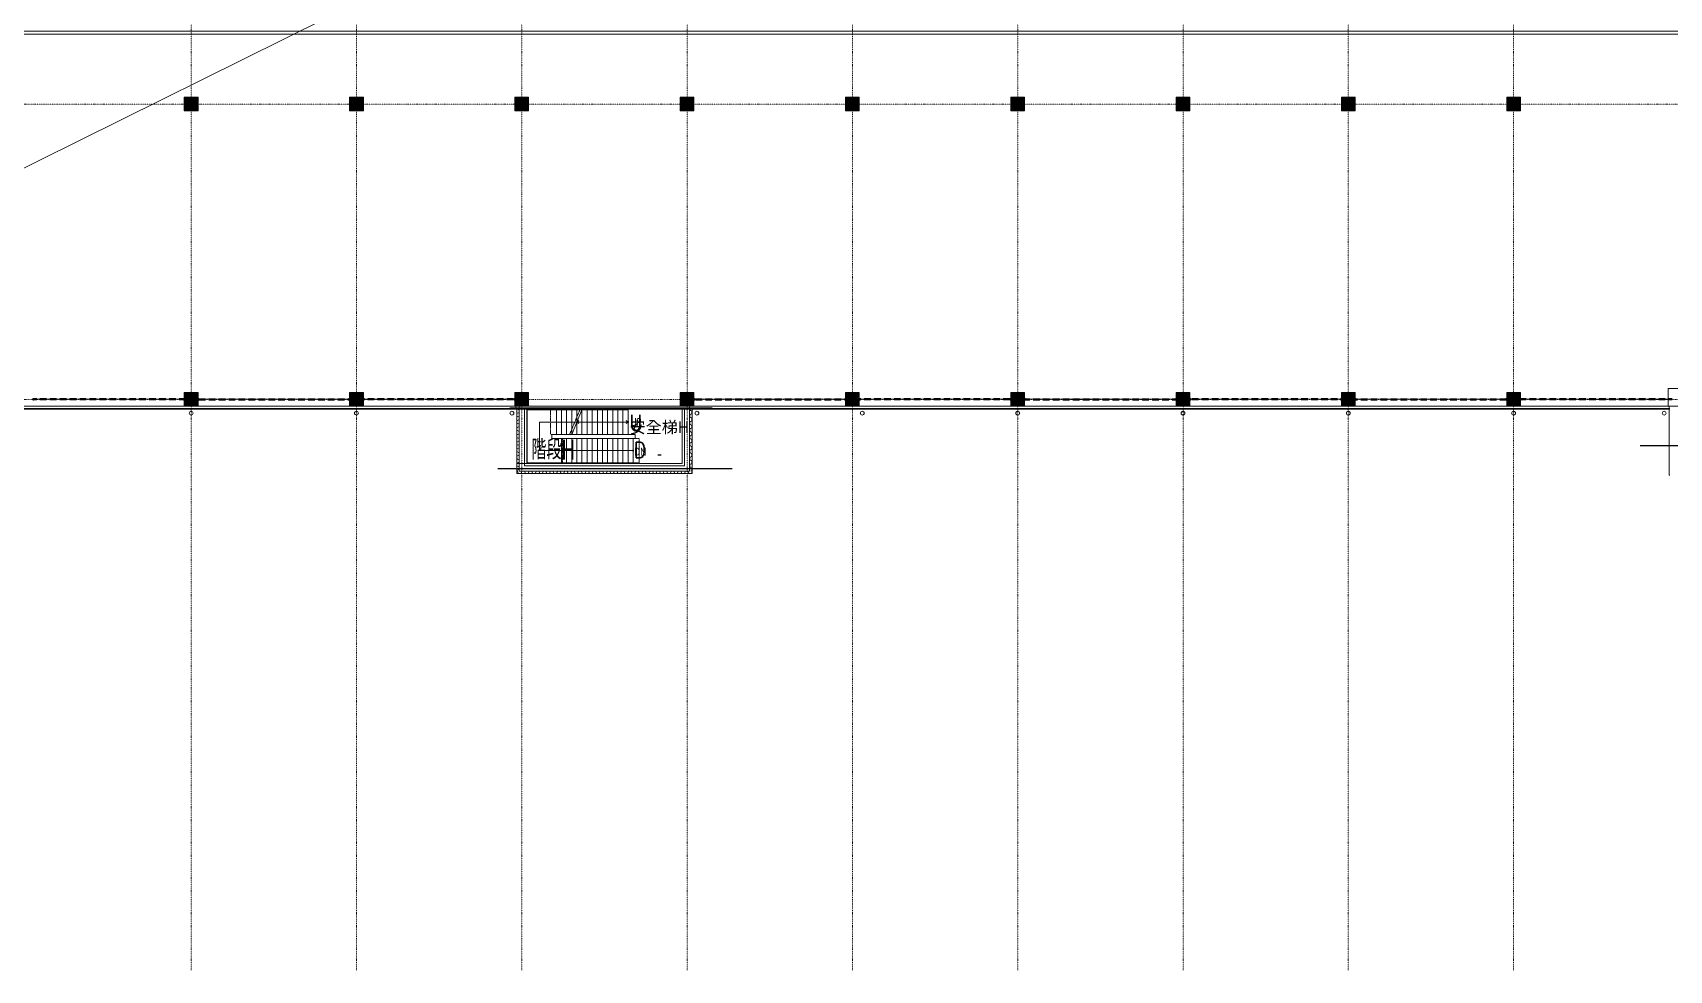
# Model space of a CAD drawing. Extents: x -32000 to 290600, y -29000 to 131250.
# Drawn here: x 43550 to 126709, y -29000 to 18625 of the extents above; entities that cross this region are included whole.
import ezdxf
from ezdxf.enums import TextEntityAlignment as Align

# ---------------------------------------------------------------- set-up
doc = ezdxf.new("R2010")
doc.units = 0
doc.header["$LTSCALE"] = 10
for name, pattern in [('H12PL2$0$JJP_三點線', [0.9, 0.3, -0.15, 0, -0.15, 0, -0.15, 0, -0.15]), ('H12PL2$0$JJP_虛線(退縮線、投影線、地下室範圍、非屬本工程、圖面分區)', [0.45, 0.3, -0.15]), ('H12PL2$0$虛線', [0.846667, 0.423333, -0.423333]), ('XFM7P20ICA$0$CENTERK3', [2.749, 2.5, -0.083, 0.083, -0.083]), ('XFM7P20ICA$0$H12PL2$0$JJP_三點線', [0.9, 0.3, -0.15, 0, -0.15, 0, -0.15, 0, -0.15]), ('XFM7P20ICA$0$XFDP20$0$HIDDEN2', [0.1875, 0.125, -0.0625])]:
    doc.linetypes.add(name, pattern=pattern)
for name, color, linetype in [('H12PL2$0$A-OBJE-MEP', 252, 'Continuous'), ('H12PL2$0$A-STRS', 252, 'Continuous'), ('H12PL2$0$A-TEXT', 252, 'Continuous'), ('H12PL2$0$A-WALL-EX', 252, 'Continuous'), ('H12PL2$0$A-WALL-IN', 252, 'Continuous'), ('H12PL2$0$A-WALL-IN.200K', 252, 'Continuous'), ('H12PL2$0$A-ZONE', 252, 'Continuous'), ('H12PL2$0$S-COL', 252, 'Continuous'), ('H12PL2$0$S-GRID', 252, 'Continuous'), ('H12PL2$0$S-SLAB-SHOW', 252, 'Continuous'), ('H12PL2$0$S-SLAB-SHOW.200K', 252, 'Continuous'), ('XFM7P20ICA$0$H12PL2$0$A-OBJE-2D', 252, 'Continuous'), ('XFM7P20ICA$0$H12PL2$0$A-OBJE-MEP', 252, 'Continuous'), ('XFM7P20ICA$0$H12PL2$0$A-WALL-EX', 252, 'Continuous'), ('XFM7P20ICA$0$H12PL2$0$A-WALL-IN', 252, 'Continuous'), ('XFM7P20ICA$0$H12PL2$0$Hattch', 252, 'Continuous'), ('XFM7P20ICA$0$H12PL2$0$S-COL', 252, 'Continuous'), ('XFM7P20ICA$0$H12PL2$0$S-GRID', 252, 'Continuous'), ('XFM7P20ICA$0$H12PL2$0$S-WALL', 252, 'Continuous'), ('XFM7P20ICA$0$K-SIN', 252, 'XFM7P20ICA$0$CENTERK3'), ('XFM7P20ICA$0$TEXT2', 252, 'Continuous'), ('XFM7P20ICA$0$XFDP20$0$A-Partition-Col (200K)', 1, 'Continuous'), ('XFM7P20ICA$0$XFDP20$0$A-W-R1 (Rockwool) (200K)', 2, 'XFM7P20ICA$0$XFDP20$0$HIDDEN2')]:
    doc.layers.add(name, color=color, linetype=linetype)
doc.styles.add('H12PL2$0$Standard', font='', dxfattribs={"width": 0.8})
doc.styles.add('XFM7P20ICA$0$TEXT', font='romans.shx', dxfattribs={"width": 0.85, "bigfont": 'BIGFONT.shx'})
doc.styles.get('H12PL2$0$Standard').set_extended_font_data('Microsoft JhengHei')

# ---------------------------------------------------------------- blocks, each defined once
blk = doc.blocks.new('H12PL2')
at = {"layer": 'H12PL2$0$A-OBJE-MEP', "lineweight": 0, "flags": 128}
for points in [[(51695, -700, 1), (51505, -700, 1)], [(60095, -700, 1), (59905, -700, 1)], [(67995, -700, 1), (67805, -700, 1)], [(77395, -700, 1), (77205, -700, 1)], [(85795, -700, 1), (85605, -700, 1)], [(93695, -700, 1), (93505, -700, 1)], [(102095, -700, 1), (101905, -700, 1)], [(110495, -700, 1), (110305, -700, 1)], [(118895, -700, 1), (118705, -700, 1)], [(126545, -700, 1), (126355, -700, 1)]]:
    blk.add_lwpolyline(points, format="xyb", close=True, dxfattribs=at)
at = {"layer": 'H12PL2$0$A-OBJE-MEP', "lineweight": 0}
for centre in [(51600, -700), (60000, -700), (67900, -700), (77300, -700), (85700, -700), (93600, -700), (102000, -700), (110400, -700), (118800, -700), (126450, -700)]:
    blk.add_circle(centre, 100, dxfattribs=at)
at = {"layer": 'H12PL2$0$A-STRS', "linetype": 'H12PL2$0$虛線', "lineweight": 0}
for p, q in [((68680, -3230), (68680, -530)), ((68680, -530), (69853.32, -530)), ((69853.32, -530), (70160, -530)), ((70160, -530), (71351.69, -530)), ((70160, -1780), (69930, -1780)), ((69930, -1780), (69930, -1980)), ((69930, -1980), (70420, -1980)), ((70831.69, -1780), (70160, -1780)), ((70420, -1980), (74060, -1980)), ((70420, -3230), (68680, -3230)), ((74060, -3230), (70420, -3230))]:
    blk.add_line(p, q, dxfattribs=at)
at = {"layer": 'H12PL2$0$A-STRS', "linetype": 'H12PL2$0$JJP_虛線(退縮線、投影線、地下室範圍、非屬本工程、圖面分區)', "lineweight": 0}
for p, q in [((68680, -3230), (68680, -530)), ((68680, -530), (70160, -530)), ((69853.32, -1780), (69853.32, -530)), ((69853.32, -1780), (69853.32, -530)), ((70160, -530), (70160, -1780)), ((70160, -530), (70160, -1780)), ((70160, -530), (70160, -1780)), ((70160, -1780), (70160, -530)), ((70160, -530), (70420, -530)), ((70160, -530), (70160, -1780)), ((70420, -530), (70420, -1780)), ((70420, -1780), (70420, -530)), ((70420, -530), (70680, -530)), ((70420, -530), (70420, -1780)), ((70680, -530), (70680, -1780)), ((70680, -1780), (70680, -530)), ((70680, -530), (70940, -530)), ((70680, -530), (70680, -1780)), ((71351.69, -530), (70831.69, -1780)), ((70940, -530), (70940, -1519.64)), ((70940, -1519.64), (70940, -530)), ((70940, -530), (71200, -530)), ((70940, -530), (70940, -1519.64)), ((71200, -530), (71200, -894.64)), ((71200, -894.64), (71200, -530)), ((71200, -530), (71351.69, -530)), ((71200, -530), (71200, -894.64)), ((73535.65, -1780), (73535.65, -530)), ((73535.65, -1780), (73535.65, -530)), ((69930, -1780), (69853.32, -1780)), ((69930, -1780), (69853.32, -1780)), ((70160, -1780), (69930, -1780)), ((69930, -1780), (69930, -1980)), ((69930, -1980), (70420, -1980)), ((70420, -1780), (70160, -1780)), ((70680, -1780), (70420, -1780)), ((70420, -3230), (70420, -1980)), ((70420, -3230), (70420, -1980)), ((70420, -1980), (70420, -3230)), ((70420, -3230), (70420, -1980)), ((70420, -1980), (70680, -1980)), ((70466.68, -3230), (70466.68, -1980)), ((70466.68, -3230), (70466.68, -1980)), ((70831.69, -1780), (70680, -1780)), ((70680, -3230), (70680, -1980)), ((70680, -1980), (70680, -3230)), ((70680, -3230), (70680, -1980)), ((70680, -1980), (70940, -1980)), ((70940, -3230), (70940, -1980)), ((70940, -1980), (70940, -3230)), ((70940, -3230), (70940, -1980)), ((70940, -1980), (71200, -1980)), ((71200, -3230), (71200, -1980)), ((71200, -1980), (71200, -3230)), ((71200, -3230), (71200, -1980)), ((71200, -1980), (71460, -1980)), ((71460, -3230), (71460, -1980)), ((71460, -1980), (71460, -3230)), ((71460, -3230), (71460, -1980)), ((71460, -1980), (71720, -1980)), ((71720, -3230), (71720, -1980)), ((71720, -1980), (71720, -3230)), ((71720, -3230), (71720, -1980)), ((71720, -1980), (71980, -1980)), ((71980, -3230), (71980, -1980)), ((71980, -1980), (71980, -3230)), ((71980, -3230), (71980, -1980)), ((71980, -1980), (72240, -1980)), ((72240, -3230), (72240, -1980)), ((72240, -1980), (72240, -3230)), ((72240, -3230), (72240, -1980)), ((72240, -1980), (72500, -1980)), ((72500, -3230), (72500, -1980)), ((72500, -1980), (72500, -3230)), ((72500, -3230), (72500, -1980)), ((72500, -1980), (72760, -1980)), ((72760, -3230), (72760, -1980)), ((72760, -1980), (72760, -3230)), ((72760, -3230), (72760, -1980)), ((72760, -1980), (73020, -1980)), ((73020, -3230), (73020, -1980)), ((73020, -1980), (73020, -3230)), ((73020, -3230), (73020, -1980)), ((73020, -1980), (73280, -1980)), ((73280, -3230), (73280, -1980)), ((73280, -1980), (73280, -3230)), ((73280, -3230), (73280, -1980)), ((73280, -1980), (73540, -1980)), ((73540, -3230), (73540, -1980)), ((73540, -1980), (73540, -3230)), ((73540, -3230), (73540, -1980)), ((73540, -1980), (73800, -1980)), ((73800, -3230), (73800, -1980)), ((73800, -1980), (73800, -3230)), ((73800, -3230), (73800, -1980)), ((73800, -1980), (74060, -1980)), ((74060, -1980), (74366.68, -1980)), ((74060, -3230), (74060, -1980)), ((74060, -1980), (74060, -3230)), ((74060, -1980), (74366.68, -1980)), ((74366.68, -1980), (74366.68, -3230)), ((74366.68, -1980), (74366.68, -3230)), ((70420, -3230), (68680, -3230)), ((70680, -3230), (70420, -3230)), ((70940, -3230), (70680, -3230)), ((71200, -3230), (70940, -3230)), ((71460, -3230), (71200, -3230)), ((71720, -3230), (71460, -3230)), ((71980, -3230), (71720, -3230)), ((72240, -3230), (71980, -3230)), ((72500, -3230), (72240, -3230)), ((72760, -3230), (72500, -3230)), ((73020, -3230), (72760, -3230)), ((73280, -3230), (73020, -3230)), ((73540, -3230), (73280, -3230)), ((73800, -3230), (73540, -3230)), ((74060, -3230), (73800, -3230)), ((74366.68, -3230), (74060, -3230)), ((74366.68, -3230), (74060, -3230))]:
    blk.add_line(p, q, dxfattribs=at)
at = {"layer": 'H12PL2$0$A-STRS', "lineweight": 0}
for p, q in [((68680, -3230), (68680, -530)), ((68680, -530), (69853.32, -530)), ((68680, -3230), (68680, -530)), ((68680, -530), (70160, -530)), ((69853.32, -530), (70160, -530)), ((70160, -530), (73800, -530)), ((70160, -530), (70160, -1780)), ((70160, -530), (70160, -1780)), ((70160, -530), (70160, -1780)), ((70160, -1780), (70160, -530)), ((70160, -530), (70420, -530)), ((70160, -530), (70160, -1780)), ((70420, -530), (70420, -1780)), ((70420, -1780), (70420, -530)), ((70420, -530), (70680, -530)), ((70420, -530), (70420, -1780)), ((70680, -530), (70680, -1780)), ((70680, -1780), (70680, -530)), ((70680, -530), (70940, -530)), ((70680, -530), (70680, -1780)), ((71460, -530), (70940, -1780)), ((70940, -530), (70940, -1780)), ((70940, -1780), (70940, -530)), ((70940, -530), (71200, -530)), ((70940, -530), (70940, -1780)), ((71200, -530), (71200, -1780)), ((71200, -1780), (71200, -530)), ((71200, -530), (71460, -530)), ((71200, -530), (71200, -1780)), ((71460, -530), (73800, -530)), ((71460, -530), (71460, -1780)), ((71460, -1780), (71460, -530)), ((71460, -530), (71720, -530)), ((71460, -530), (71460, -1780)), ((71460, -530), (71460, -1780)), ((71460, -1780), (71460, -530)), ((71460, -530), (71720, -530)), ((71460, -530), (71460, -1780)), ((71720, -530), (71720, -1780)), ((71720, -1780), (71720, -530)), ((71720, -530), (71980, -530)), ((71720, -530), (71720, -1780)), ((71720, -530), (71720, -1780)), ((71720, -1780), (71720, -530)), ((71720, -530), (71980, -530)), ((71720, -530), (71720, -1780)), ((71980, -530), (71980, -1780)), ((71980, -1780), (71980, -530)), ((71980, -530), (72240, -530)), ((71980, -530), (71980, -1780)), ((71980, -530), (71980, -1780)), ((71980, -1780), (71980, -530)), ((71980, -530), (72240, -530)), ((71980, -530), (71980, -1780)), ((72240, -530), (72240, -1780)), ((72240, -1780), (72240, -530)), ((72240, -530), (72500, -530)), ((72240, -530), (72240, -1780)), ((72240, -530), (72240, -1780)), ((72240, -1780), (72240, -530)), ((72240, -530), (72500, -530)), ((72240, -530), (72240, -1780)), ((72500, -530), (72500, -1780)), ((72500, -1780), (72500, -530)), ((72500, -530), (72760, -530)), ((72500, -530), (72500, -1780)), ((72500, -530), (72500, -1780)), ((72500, -1780), (72500, -530)), ((72500, -530), (72760, -530)), ((72500, -530), (72500, -1780)), ((72760, -530), (72760, -1780)), ((72760, -1780), (72760, -530)), ((72760, -530), (73020, -530)), ((72760, -530), (72760, -1780)), ((72760, -530), (72760, -1780)), ((72760, -1780), (72760, -530)), ((72760, -530), (73020, -530)), ((72760, -530), (72760, -1780)), ((73020, -530), (73020, -1780)), ((73020, -1780), (73020, -530)), ((73020, -530), (73280, -530)), ((73020, -530), (73020, -1780)), ((73020, -530), (73020, -1780)), ((73020, -1780), (73020, -530)), ((73020, -530), (73280, -530)), ((73020, -530), (73020, -1780)), ((73280, -530), (73280, -1780)), ((73280, -1780), (73280, -530)), ((73280, -530), (73540, -530)), ((73280, -530), (73280, -1780)), ((73280, -530), (73280, -1780)), ((73280, -1780), (73280, -530)), ((73280, -530), (73540, -530)), ((73280, -530), (73280, -1780)), ((73540, -530), (73540, -1780)), ((73540, -1780), (73540, -530)), ((73540, -530), (73800, -530)), ((73540, -530), (73540, -1780)), ((73540, -530), (73540, -1780)), ((73540, -1780), (73540, -530)), ((73540, -530), (73800, -530)), ((73540, -530), (73540, -1780)), ((73800, -530), (73800, -1780)), ((73800, -530), (73800, -1780)), ((73800, -530), (73800, -1780)), ((73800, -530), (73800, -1780)), ((70160, -1155), (69305, -1155)), ((69305, -1155), (69305, -2605)), ((73540, -1155), (70160, -1155)), ((71200, -1155), (71300, -1080)), ((71200, -1155), (71200, -1780)), ((71200, -1780), (71200, -1155)), ((71200, -1155), (71200, -1780)), ((73540, -1155), (71200, -1155)), ((71300, -1230), (71200, -1155)), ((73800, -1155), (73540, -1155)), ((73800, -1155), (73540, -1155)), ((73700, -1080), (73800, -1155)), ((73800, -1155), (73700, -1230)), ((70160, -1780), (69930, -1780)), ((69930, -1780), (69930, -1980)), ((70160, -1780), (69930, -1780)), ((69930, -1780), (69930, -1980)), ((69930, -1980), (70420, -1980)), ((69930, -1980), (70420, -1980)), ((73800, -1780), (70160, -1780)), ((70420, -1780), (70160, -1780)), ((70680, -1780), (70420, -1780)), ((70420, -1980), (74060, -1980)), ((70420, -3230), (70420, -1980)), ((70420, -3230), (70420, -1980)), ((70420, -1980), (70420, -3230)), ((70420, -3230), (70420, -1980)), ((70420, -1980), (70680, -1980)), ((70940, -1780), (70680, -1780)), ((70680, -3230), (70680, -1980)), ((70680, -1980), (70680, -3230)), ((70680, -3230), (70680, -1980)), ((70680, -1980), (70940, -1980)), ((73800, -1780), (70940, -1780)), ((71200, -1780), (70940, -1780)), ((71200, -1780), (70940, -1780)), ((70940, -3230), (70940, -1980)), ((70940, -1980), (70940, -3230)), ((70940, -3230), (70940, -1980)), ((70940, -1980), (71200, -1980)), ((71460, -1780), (71200, -1780)), ((71460, -1780), (71200, -1780)), ((71200, -3230), (71200, -1980)), ((71200, -1980), (71200, -3230)), ((71200, -3230), (71200, -1980)), ((71200, -1980), (71460, -1980)), ((71720, -1780), (71460, -1780)), ((71720, -1780), (71460, -1780)), ((71460, -3230), (71460, -1980)), ((71460, -1980), (71460, -3230)), ((71460, -3230), (71460, -1980)), ((71460, -1980), (71720, -1980)), ((71980, -1780), (71720, -1780)), ((71980, -1780), (71720, -1780)), ((71720, -3230), (71720, -1980)), ((71720, -1980), (71720, -3230)), ((71720, -3230), (71720, -1980)), ((71720, -1980), (71980, -1980)), ((72240, -1780), (71980, -1780)), ((72240, -1780), (71980, -1780)), ((71980, -3230), (71980, -1980)), ((71980, -1980), (71980, -3230)), ((71980, -3230), (71980, -1980)), ((71980, -1980), (72240, -1980)), ((72500, -1780), (72240, -1780)), ((72500, -1780), (72240, -1780)), ((72240, -3230), (72240, -1980)), ((72240, -1980), (72240, -3230)), ((72240, -3230), (72240, -1980)), ((72240, -1980), (72500, -1980)), ((72760, -1780), (72500, -1780)), ((72760, -1780), (72500, -1780)), ((72500, -3230), (72500, -1980)), ((72500, -1980), (72500, -3230)), ((72500, -3230), (72500, -1980)), ((72500, -1980), (72760, -1980)), ((73020, -1780), (72760, -1780)), ((73020, -1780), (72760, -1780)), ((72760, -3230), (72760, -1980)), ((72760, -1980), (72760, -3230)), ((72760, -3230), (72760, -1980)), ((72760, -1980), (73020, -1980)), ((73280, -1780), (73020, -1780)), ((73280, -1780), (73020, -1780)), ((73020, -3230), (73020, -1980)), ((73020, -1980), (73020, -3230)), ((73020, -3230), (73020, -1980)), ((73020, -1980), (73280, -1980)), ((73540, -1780), (73280, -1780)), ((73540, -1780), (73280, -1780)), ((73280, -3230), (73280, -1980)), ((73280, -1980), (73280, -3230)), ((73280, -3230), (73280, -1980)), ((73280, -1980), (73540, -1980)), ((73800, -1780), (73540, -1780)), ((73800, -1780), (73540, -1780)), ((73540, -3230), (73540, -1980)), ((73540, -1980), (73540, -3230)), ((73540, -3230), (73540, -1980)), ((73540, -1980), (73800, -1980)), ((73800, -3230), (73800, -1980)), ((73800, -1980), (73800, -3230)), ((73800, -3230), (73800, -1980)), ((73800, -1980), (74060, -1980)), ((74060, -3230), (74060, -1980)), ((74060, -1980), (74060, -3230)), ((70420, -3230), (68680, -3230)), ((70420, -3230), (68680, -3230)), ((69305, -2605), (70420, -2605)), ((70420, -2605), (73800, -2605)), ((74060, -3230), (70420, -3230)), ((70680, -3230), (70420, -3230)), ((70940, -3230), (70680, -3230)), ((71200, -3230), (70940, -3230)), ((71460, -3230), (71200, -3230)), ((71720, -3230), (71460, -3230)), ((71980, -3230), (71720, -3230)), ((72240, -3230), (71980, -3230)), ((72500, -3230), (72240, -3230)), ((72760, -3230), (72500, -3230)), ((73020, -3230), (72760, -3230)), ((73280, -3230), (73020, -3230)), ((73540, -3230), (73280, -3230)), ((73800, -3230), (73540, -3230)), ((73800, -2605), (74060, -2605)), ((74060, -3230), (73800, -3230))]:
    blk.add_line(p, q, dxfattribs=at)
at = {"layer": 'H12PL2$0$A-STRS', "lineweight": 0, "flags": 128}
for points in [[(73800, -1180, -1), (73800, -1130, -1)], [(74060, -2630, -1), (74060, -2580, -1)]]:
    blk.add_lwpolyline(points, format="xyb", close=True, dxfattribs=at)
at = {"layer": 'H12PL2$0$A-WALL-EX', "lineweight": 0}
for p, q in [((68150, -465), (18000, -465)), ((68270, -350), (68150, -350)), ((68270, -350), (68150, -350)), ((68150, -465), (68270, -465)), ((68150, -465), (68270, -465)), ((68270, -465), (68270, -350)), ((77050, -350), (76930, -350)), ((76930, -350), (76930, -465)), ((77050, -350), (76930, -350)), ((76930, -465), (77050, -465)), ((76930, -465), (77050, -465)), ((126700, -465), (77050, -465)), ((126735, -465), (126700, -465)), ((126735, -465), (126700, -465))]:
    blk.add_line(p, q, dxfattribs=at)
at = {"layer": 'H12PL2$0$A-WALL-EX', "lineweight": 0, "flags": 128}
for points in [[(68150, -350), (18000, -350)], [(18000, -500), (68150, -500)], [(18000, -500), (68150, -500)], [(18000, -500), (68150, -500)], [(68150, -350), (68270, -350)], [(68150, -500), (68150, -465)], [(68150, -465), (68150, -3640)], [(68270, -3640), (68270, -350)], [(76930, -350), (76930, -3640)], [(77050, -350), (76930, -350)], [(126735, -350), (77050, -350)], [(77050, -500), (77050, -465)], [(77050, -3640), (77050, -465)], [(77050, -500), (126700, -500)], [(77050, -500), (126700, -500)], [(77050, -500), (126700, -500)], [(126700, -500), (126700, -3850)], [(68150, -3760), (68150, -3640)], [(68150, -3760), (77050, -3760)], [(76930, -3640), (68270, -3640)], [(77050, -3760), (77050, -3640)], [(126700, -3850), (126735, -3850)]]:
    blk.add_lwpolyline(points, dxfattribs=at)
at = {"layer": 'H12PL2$0$A-WALL-IN', "lineweight": 0, "flags": 128}
for points in [[(68270, -350), (68270, -500)], [(68270, -500), (68537, -500)], [(68537, -500), (68537, -3372.5)], [(68650, -3259.5), (68650, -500)], [(68650, -500), (76549.5, -500)], [(76450, -350), (68750, -350)], [(76549.5, -500), (76549.5, -3259.5)], [(76662.5, -3372.5), (76662.5, -500)], [(76662.5, -500), (76930, -500)], [(76930, -500), (76930, -350)], [(76549.5, -3259.5), (68650, -3259.5)], [(68537, -3372.5), (68650, -3372.5)], [(68650, -3372.5), (76549.5, -3372.5)], [(76662.5, -3372.5), (76549.5, -3372.5)]]:
    blk.add_lwpolyline(points, dxfattribs=at)
at = {"layer": 'H12PL2$0$A-WALL-IN.200K', "lineweight": 0, "flags": 128}
for points in [[(39650, 18550), (178300, 18550)], [(126650, 550), (126650, 400)], [(151750, 550), (126650, 550)], [(126650, 400), (126650, -350)], [(126800, -350), (126650, -350)]]:
    blk.add_lwpolyline(points, dxfattribs=at)
at = {"layer": 'H12PL2$0$S-COL', "lineweight": 0, "flags": 128}
for points in [[(51250, 14650), (51950, 14650), (51950, 15350), (51250, 15350)], [(59650, 14650), (60350, 14650), (60350, 15350), (59650, 15350)], [(68050, 14650), (68750, 14650), (68750, 15350), (68050, 15350)], [(76450, 14650), (77150, 14650), (77150, 15350), (76450, 15350)], [(84850, 14650), (85550, 14650), (85550, 15350), (84850, 15350)], [(93250, 14650), (93950, 14650), (93950, 15350), (93250, 15350)], [(101650, 14650), (102350, 14650), (102350, 15350), (101650, 15350)], [(110050, 14650), (110750, 14650), (110750, 15350), (110050, 15350)], [(118450, 14650), (119150, 14650), (119150, 15350), (118450, 15350)]]:
    blk.add_lwpolyline(points, close=True, dxfattribs=at)
for points in [[(51950, -350), (51950, 350), (51250, 350), (51250, -350)], [(60350, -350), (60350, 350), (59650, 350), (59650, -350)], [(68270, -350), (68750, -350), (68750, 350), (68050, 350), (68050, -350)], [(77150, -350), (77150, 350), (76450, 350), (76450, -350), (76930, -350)], [(85550, -350), (85550, 350), (84850, 350), (84850, -350)], [(93950, -350), (93950, 350), (93250, 350), (93250, -350)], [(102350, -350), (102350, 350), (101650, 350), (101650, -350)], [(110750, -350), (110750, 350), (110050, 350), (110050, -350)], [(119150, -350), (119150, 350), (118450, 350), (118450, -350)]]:
    blk.add_lwpolyline(points, dxfattribs=at)
at = {"layer": 'H12PL2$0$S-GRID', "linetype": 'H12PL2$0$JJP_三點線', "lineweight": 0}
for p, q in [((51600, 128250), (51600, -28000)), ((60000, 128250), (60000, -28000)), ((68400, 128250), (68400, -28000)), ((76800, 128250), (76800, -28000)), ((85200, 128250), (85200, -28000)), ((93600, 128250), (93600, -28000)), ((102000, 128250), (102000, -28000)), ((110400, 128250), (110400, -28000)), ((118800, 128250), (118800, -28000)), ((-29000, 15000), (289600, 15000)), ((-29000, 0), (289600, 0)), ((51600, -28000), (51600, -29000)), ((60000, -28000), (60000, -29000)), ((68400, -28000), (68400, -29000)), ((76800, -28000), (76800, -29000)), ((85200, -28000), (85200, -29000)), ((93600, -28000), (93600, -29000)), ((102000, -28000), (102000, -29000)), ((110400, -28000), (110400, -29000)), ((118800, -28000), (118800, -29000))]:
    blk.add_line(p, q, dxfattribs=at)
at = {"layer": 'H12PL2$0$S-SLAB-SHOW', "lineweight": 0, "flags": 128}
blk.add_lwpolyline([(77050, -3760), (68150, -3760), (68150, -3260), (74060, -3260), (74060, -1980), (74160, -1980), (74160, -1780), (73800, -1780), (73800, -500), (77050, -500)], close=True, dxfattribs=at)
at = {"layer": 'H12PL2$0$S-SLAB-SHOW.200K', "lineweight": 0, "flags": 128}
blk.add_lwpolyline([(18450, -350), (167450, -350), (167450, 15400), (178450, 15400), (178450, 18700), (39500, 18700), (39500, 10975), (18450, 10975)], close=True, dxfattribs=at)
at = {"layer": 'H12PL2$0$A-TEXT', "linetype": 'Continuous', "lineweight": 0, "char_height": 400, "attachment_point": 4, "style": 'H12PL2$0$Standard'}
for s, insert in [('\\A1;UP', (73929.75, -1151.59)), ('\\A1;DN', (74108.44, -2654.81))]:
    blk.add_mtext(s, dxfattribs=dict(at, insert=insert))
at = {"layer": 'H12PL2$0$A-ZONE', "style": 'H12PL2$0$Standard'}
for s, p in [('安全梯H', (75393.11, -1114.51)), ('-', (75393.11, -2456.4))]:
    blk.add_text(s, height=600, dxfattribs=at).set_placement(p, align=Align.TOP_CENTER)
blk = doc.blocks.new('XFM7P20ICA$0$XFDP20$0$TP1-50-Partition_Col-side')
blk.add_lwpolyline([(-2.5, -4), (-2.5, -3.9), (-2.6, -3.9), (-2.5, -3), (-2.5, -0.3), (-2.4, -0.2), (-0.7, -0.2), (-0.5, -0.2), (-0.1, -0.2), (0, -0.2), (0, -0.2), (0.5, -0.2), (0.6, -0.2), (2.4, -0.2), (2.5, -0.3), (2.5, -3), (2.6, -3.9), (2.5, -3.9), (2.5, -4), (2.7, -4), (2.7, 0), (-2.7, 0), (-2.7, -4)], close=True)
for points in [[(-1.6, -2.1), (-2.3, -2.1, 0.414213), (-2.4, -2.2), (-2.4, -3.6), (-2.5, -3.6), (-2.5, -2.2, -0.414213), (-2.3, -2), (-1.6, -2), (-1.6, -2.1)], [(1.6, -2.1), (2.3, -2.1, -0.414213), (2.4, -2.2), (2.4, -3.6), (2.5, -3.6), (2.5, -2.2, 0.414213), (2.3, -2), (1.6, -2), (1.6, -2.1)]]:
    blk.add_lwpolyline(points, format="xyb")
blk.add_lwpolyline([(2.2, -3.6), (-2.2, -3.6, -0.414214), (-2.3, -3.5), (-2.3, -2.6, -0.414214), (-2.2, -2.5), (-1.3, -2.5, 0.414214), (-1.1, -2.3), (-1.1, -2.2, 0.414214), (-1.3, -2.1), (-1.9, -2.1), (-1.9, -2.1), (-1.3, -2.1, -0.414214), (-1.2, -2.2), (-1.2, -2.3, -0.414214), (-1.3, -2.4), (-2.2, -2.4, 0.414214), (-2.4, -2.6), (-2.4, -3.5, 0.414214), (-2.2, -3.6), (2.2, -3.6, 0.414214), (2.4, -3.5), (2.4, -2.6, 0.414214), (2.2, -2.4), (1.3, -2.4, -0.414214), (1.2, -2.3), (1.2, -2.2, -0.414214), (1.3, -2.1), (1.9, -2.1), (1.9, -2.1), (1.3, -2.1, 0.414214), (1.1, -2.2), (1.1, -2.3, 0.414214), (1.3, -2.5), (2.2, -2.5, -0.414214), (2.3, -2.6), (2.3, -3.5, -0.414214)], format="xyb", close=True)
blk = doc.blocks.new('XFM7P20ICA$0$XFDP20')
at = {"layer": 'XFM7P20ICA$0$XFDP20$0$A-W-R1 (Rockwool) (200K)'}
for p, q in [((51250, 25, 0), (43550, 25, 0)), ((51950, 25, 0), (59650, 25, 0)), ((68050, 25, 0), (60350, 25, 0)), ((77150, 25, 0), (84850, 25, 0)), ((93250, 25, 0), (85550, 25, 0)), ((93950, 25, 0), (101650, 25, 0)), ((110050, 25, 0), (102350, 25, 0)), ((110750, 25, 0), (118450, 25, 0)), ((126850, 25, 0), (119150, 25, 0)), ((51250, -25, 0), (43550, -25, 0)), ((51950, -25, 0), (59650, -25, 0)), ((68050, -25, 0), (60350, -25, 0)), ((77150, -25, 0), (84850, -25, 0)), ((93250, -25, 0), (85550, -25, 0)), ((93950, -25, 0), (101650, -25, 0)), ((110050, -25, 0), (102350, -25, 0)), ((110750, -25, 0), (118450, -25, 0)), ((126850, -25, 0), (119150, -25, 0))]:
    blk.add_line(p, q, dxfattribs=at)
at = {"layer": 'XFM7P20ICA$0$XFDP20$0$A-Partition-Col (200K)', "yscale": 10, "zscale": 10}
for p, xscale, rotation in [((43550, 0), -10, 90), ((51250, 0, 0), 10, 270), ((51950, 0, 0), -10, 90), ((59650, 0), 10, 270), ((60350, 0), -10, 90), ((68050, 0, 0), 10, 270), ((77150, 0, 0), -10, 90), ((84850, 0), 10, 270), ((85550, 0), -10, 90), ((93250, 0, 0), 10, 270), ((93950, 0, 0), -10, 90), ((101650, 0), 10, 270), ((102350, 0), -10, 90), ((110050, 0, 0), 10, 270), ((110750, 0, 0), -10, 90), ((118450, 0), 10, 270), ((119150, 0), -10, 90)]:
    blk.add_blockref('XFM7P20ICA$0$XFDP20$0$TP1-50-Partition_Col-side', p, dxfattribs=dict(at, xscale=xscale, rotation=rotation))
blk = doc.blocks.new('XFM7P20ICA$0$H12PL2')
at = {"layer": 'XFM7P20ICA$0$H12PL2$0$Hattch', "linetype": 'Continuous', "lineweight": 0}
for points in [[(51250, 14650), (51950, 14650), (51950, 15350), (51250, 15350)], [(59650, 14650), (60350, 14650), (60350, 15350), (59650, 15350)], [(68050, 14650), (68750, 14650), (68750, 15350), (68050, 15350)], [(76450, 14650), (77150, 14650), (77150, 15350), (76450, 15350)], [(84850, 14650), (85550, 14650), (85550, 15350), (84850, 15350)], [(93250, 14650), (93950, 14650), (93950, 15350), (93250, 15350)], [(101650, 14650), (102350, 14650), (102350, 15350), (101650, 15350)], [(110050, 14650), (110750, 14650), (110750, 15350), (110050, 15350)], [(118450, 14650), (119150, 14650), (119150, 15350), (118450, 15350)], [(51250, 350), (51250, -350), (51950, -350), (51950, 350)], [(59650, 350), (59650, -350), (60350, -350), (60350, 350)], [(68050, 350), (68050, -350), (68150, -350), (68270, -350), (68750, -350), (68750, 350)], [(76450, -350), (76930, -350), (77050, -350), (77150, -350), (77150, 350), (76450, 350)], [(84850, 350), (84850, -350), (85550, -350), (85550, 350)], [(93250, 350), (93250, -350), (93950, -350), (93950, 350)], [(101650, 350), (101650, -350), (102350, -350), (102350, 350)], [(110050, 350), (110050, -350), (110750, -350), (110750, 350)], [(118450, 350), (118450, -350), (119150, -350), (119150, 350)]]:
    blk.add_hatch(color=256, dxfattribs=at).paths.add_polyline_path(points)
at = {"layer": 'XFM7P20ICA$0$H12PL2$0$A-OBJE-2D', "lineweight": 0}
blk.add_line((18450, -465), (192750, 85950), dxfattribs=at)
at = {"layer": 'XFM7P20ICA$0$H12PL2$0$A-OBJE-MEP', "lineweight": 0, "flags": 128}
for points in [[(51695, -700, 1), (51505, -700, 1)], [(60095, -700, 1), (59905, -700, 1)], [(67995, -700, 1), (67805, -700, 1)], [(77395, -700, 1), (77205, -700, 1)], [(85795, -700, 1), (85605, -700, 1)], [(93695, -700, 1), (93505, -700, 1)], [(102095, -700, 1), (101905, -700, 1)], [(110495, -700, 1), (110305, -700, 1)], [(118895, -700, 1), (118705, -700, 1)], [(126545, -700, 1), (126355, -700, 1)]]:
    blk.add_lwpolyline(points, format="xyb", close=True, dxfattribs=at)
at = {"layer": 'XFM7P20ICA$0$H12PL2$0$A-OBJE-MEP', "lineweight": 0}
for centre in [(51600, -700), (60000, -700), (67900, -700), (77300, -700), (85700, -700), (93600, -700), (102000, -700), (110400, -700), (118800, -700), (126450, -700)]:
    blk.add_circle(centre, 100, dxfattribs=at)
at = {"layer": 'XFM7P20ICA$0$H12PL2$0$A-WALL-EX', "lineweight": 0}
for p, q in [((68150, -465), (18000, -465)), ((68270, -350), (68150, -350)), ((68270, -350), (68150, -350)), ((68150, -465), (68270, -465)), ((68150, -465), (68270, -465)), ((68270, -465), (68270, -350)), ((77050, -350), (76930, -350)), ((76930, -350), (76930, -465)), ((77050, -350), (76930, -350)), ((76930, -465), (77050, -465)), ((76930, -465), (77050, -465)), ((126700, -465), (77050, -465))]:
    blk.add_line(p, q, dxfattribs=at)
at = {"layer": 'XFM7P20ICA$0$H12PL2$0$A-WALL-EX', "lineweight": 0, "flags": 128}
for points in [[(68150, -350), (18000, -350)], [(18000, -500), (68150, -500)], [(68150, -350), (68270, -350)], [(68150, -500), (68150, -465)], [(68150, -465), (68150, -3640)], [(68270, -3640), (68270, -350)], [(76930, -350), (76930, -3640)], [(77050, -350), (76930, -350)], [(126700, -350), (77050, -350)], [(77050, -500), (77050, -465)], [(77050, -3640), (77050, -465)], [(77050, -500), (126700, -500)], [(126700, -465), (126700, -350)], [(126700, -482.5), (126700, -465)], [(126700, -482.5), (126735, -482.5)], [(126700, -500), (126700, -3850)], [(68150, -3760), (68150, -3640)], [(68150, -3760), (77050, -3760)], [(76930, -3640), (68270, -3640)], [(77050, -3760), (77050, -3640)], [(126700, -3850), (126735, -3850)]]:
    blk.add_lwpolyline(points, dxfattribs=at)
at = {"layer": 'XFM7P20ICA$0$H12PL2$0$A-WALL-IN', "lineweight": 0, "flags": 128}
for points in [[(68270, -350), (68270, -500)], [(68270, -500), (76930, -500)], [(76450, -350), (68750, -350)], [(76930, -500), (76930, -350)]]:
    blk.add_lwpolyline(points, dxfattribs=at)
at = {"layer": 'XFM7P20ICA$0$H12PL2$0$Hattch', "lineweight": 0}
for p, q in [((68268.32, -543.95), (68150, -484.79)), ((68268.32, -661.88), (68150, -721.04)), ((68150, -845.83), (68150, -722.08)), ((68151.68, -465), (68151.68, -483.76)), ((68270, -542.92), (68151.68, -483.76)), ((68270, -662.92), (68151.68, -722.08)), ((68151.68, -723.11), (68151.68, -844.79)), ((68268.32, -543.95), (68268.32, -661.88)), ((76930, -540.2), (77048.32, -599.36)), ((76930, -781.24), (77048.32, -722.08)), ((76930, -901.24), (76930, -781.24)), ((76931.68, -539.16), (76931.68, -465)), ((76931.68, -539.16), (77050, -598.32)), ((76931.68, -782.27), (77050, -723.11)), ((76931.68, -900.2), (76931.68, -782.27)), ((77048.32, -721.04), (77048.32, -599.36)), ((68268.32, -904.99), (68150, -845.83)), ((68268.32, -1022.92), (68150, -1082.08)), ((68150, -1206.87), (68150, -1083.11)), ((68268.32, -1266.03), (68150, -1206.87)), ((68268.32, -1383.95), (68150, -1443.11)), ((68150, -1567.91), (68150, -1444.15)), ((68268.32, -1627.07), (68150, -1567.91)), ((68270, -903.95), (68151.68, -844.79)), ((68270, -1023.95), (68151.68, -1083.11)), ((68151.68, -1084.15), (68151.68, -1205.83)), ((68270, -1264.99), (68151.68, -1205.83)), ((68270, -1384.99), (68151.68, -1444.15)), ((68151.68, -1445.19), (68151.68, -1566.87)), ((68270, -1626.03), (68151.68, -1566.87)), ((68268.32, -904.99), (68268.32, -1022.92)), ((68268.32, -1266.03), (68268.32, -1383.95)), ((68268.32, -1627.07), (68268.32, -1744.99)), ((68270, -903.95), (68270, -1023.95)), ((68270, -1264.99), (68270, -1384.99)), ((68270, -1626.03), (68270, -1746.03)), ((76930, -901.24), (77048.32, -960.4)), ((76930, -1142.27), (77048.32, -1083.11)), ((76930, -1262.27), (76930, -1142.27)), ((76930, -1262.27), (77048.32, -1321.43)), ((76930, -1503.31), (77048.32, -1444.15)), ((76930, -1623.31), (76930, -1503.31)), ((76930, -1623.31), (77048.32, -1682.47)), ((76931.68, -900.2), (77050, -959.36)), ((76931.68, -1143.31), (77050, -1084.15)), ((76931.68, -1261.24), (76931.68, -1143.31)), ((76931.68, -1261.24), (77050, -1320.4)), ((76931.68, -1504.35), (77050, -1445.19)), ((76931.68, -1622.27), (76931.68, -1504.35)), ((76931.68, -1622.27), (77050, -1681.43)), ((77048.32, -1082.08), (77048.32, -960.4)), ((77048.32, -1443.11), (77048.32, -1321.43)), ((77050, -959.36), (77050, -1083.11)), ((77050, -1320.4), (77050, -1444.15)), ((68268.32, -1744.99), (68150, -1804.15)), ((68150, -1928.95), (68150, -1805.19)), ((68268.32, -1988.11), (68150, -1928.95)), ((68268.32, -2106.03), (68150, -2165.19)), ((68150, -2289.99), (68150, -2166.23)), ((68268.32, -2349.15), (68150, -2289.99)), ((68268.32, -2467.07), (68150, -2526.23)), ((68270, -1746.03), (68151.68, -1805.19)), ((68151.68, -1806.23), (68151.68, -1927.91)), ((68270, -1987.07), (68151.68, -1927.91)), ((68270, -2107.07), (68151.68, -2166.23)), ((68151.68, -2167.27), (68151.68, -2288.95)), ((68270, -2348.11), (68151.68, -2288.95)), ((68270, -2468.11), (68151.68, -2527.27)), ((68268.32, -1988.11), (68268.32, -2106.03)), ((68268.32, -2349.15), (68268.32, -2467.07)), ((68270, -1987.07), (68270, -2107.07)), ((68270, -2348.11), (68270, -2468.11)), ((76930, -1864.35), (77048.32, -1805.19)), ((76930, -1984.35), (76930, -1864.35)), ((76930, -1984.35), (77048.32, -2043.51)), ((76930, -2225.39), (77048.32, -2166.23)), ((76930, -2345.39), (76930, -2225.39)), ((76930, -2345.39), (77048.32, -2404.55)), ((76931.68, -1865.39), (77050, -1806.23)), ((76931.68, -1983.31), (76931.68, -1865.39)), ((76931.68, -1983.31), (77050, -2042.47)), ((76931.68, -2226.43), (77050, -2167.27)), ((76931.68, -2344.35), (76931.68, -2226.43)), ((76931.68, -2344.35), (77050, -2403.51)), ((77048.32, -1804.15), (77048.32, -1682.47)), ((77048.32, -2165.19), (77048.32, -2043.51)), ((77048.32, -2526.23), (77048.32, -2404.55)), ((77050, -1681.43), (77050, -1805.19)), ((77050, -2042.47), (77050, -2166.23)), ((77050, -2403.51), (77050, -2527.27)), ((68150, -2651.02), (68150, -2527.27)), ((68268.32, -2710.18), (68150, -2651.02)), ((68268.32, -2828.11), (68150, -2887.27)), ((68150, -3012.06), (68150, -2888.31)), ((68268.32, -3071.22), (68150, -3012.06)), ((68268.32, -3189.15), (68150, -3248.31)), ((68150, -3373.1), (68150, -3249.34)), ((68151.68, -2528.31), (68151.68, -2649.99)), ((68270, -2709.15), (68151.68, -2649.99)), ((68270, -2829.15), (68151.68, -2888.31)), ((68151.68, -2889.34), (68151.68, -3011.02)), ((68270, -3070.18), (68151.68, -3011.02)), ((68270, -3190.18), (68151.68, -3249.34)), ((68151.68, -3250.38), (68151.68, -3372.06)), ((68268.32, -2710.18), (68268.32, -2828.11)), ((68268.32, -3071.22), (68268.32, -3189.15)), ((68270, -2709.15), (68270, -2829.15)), ((68270, -3070.18), (68270, -3190.18)), ((76930, -2586.43), (77048.32, -2527.27)), ((76930, -2706.43), (76930, -2586.43)), ((76930, -2706.43), (77048.32, -2765.59)), ((76930, -2947.47), (77048.32, -2888.31)), ((76930, -3067.47), (76930, -2947.47)), ((76930, -3067.47), (77048.32, -3126.63)), ((76930, -3308.5), (77048.32, -3249.34)), ((76930, -3428.5), (76930, -3308.5)), ((76931.68, -2587.47), (77050, -2528.31)), ((76931.68, -2705.39), (76931.68, -2587.47)), ((76931.68, -2705.39), (77050, -2764.55)), ((76931.68, -2948.5), (77050, -2889.34)), ((76931.68, -3066.43), (76931.68, -2948.5)), ((76931.68, -3066.43), (77050, -3125.59)), ((76931.68, -3309.54), (77050, -3250.38)), ((76931.68, -3427.47), (76931.68, -3309.54)), ((77048.32, -2887.27), (77048.32, -2765.59)), ((77048.32, -3248.31), (77048.32, -3126.63)), ((77050, -2764.55), (77050, -2888.31)), ((77050, -3125.59), (77050, -3249.34)), ((68268.32, -3432.26), (68150, -3373.1)), ((68268.32, -3550.18), (68150, -3609.34)), ((68150, -3641.68), (68176.04, -3641.68)), ((68270, -3431.22), (68151.68, -3372.06)), ((68270, -3551.22), (68151.68, -3610.38)), ((68151.68, -3611.42), (68151.68, -3640)), ((68176.04, -3641.68), (68206.8, -3703.2)), ((68177.08, -3640), (68208.05, -3701.95)), ((68206.8, -3703.2), (68235.2, -3760)), ((68208.05, -3701.95), (68236.24, -3758.32)), ((68237.28, -3758.32), (68270, -3758.32)), ((68268.32, -3432.26), (68268.32, -3550.18)), ((68270, -3431.22), (68270, -3551.22)), ((68270, -3758.32), (68358.96, -3758.32)), ((68418.12, -3640), (68358.96, -3758.32)), ((68419.15, -3641.68), (68359.99, -3760)), ((68419.15, -3641.68), (68537.08, -3641.68)), ((68537.08, -3641.68), (68596.24, -3760)), ((68538.12, -3640), (68597.28, -3758.32)), ((68721.03, -3760), (68597.28, -3760)), ((68598.31, -3758.32), (68719.99, -3758.32)), ((68779.15, -3640), (68719.99, -3758.32)), ((68780.19, -3641.68), (68721.03, -3760)), ((68779.15, -3640), (68899.15, -3640)), ((68780.19, -3641.68), (68898.12, -3641.68)), ((68898.12, -3641.68), (68957.28, -3760)), ((68899.15, -3640), (68958.31, -3758.32)), ((69082.07, -3760), (68958.31, -3760)), ((68959.35, -3758.32), (69081.03, -3758.32)), ((69140.19, -3640), (69081.03, -3758.32)), ((69141.23, -3641.68), (69082.07, -3760)), ((69140.19, -3640), (69260.19, -3640)), ((69141.23, -3641.68), (69259.15, -3641.68)), ((69259.15, -3641.68), (69318.31, -3760)), ((69260.19, -3640), (69319.35, -3758.32)), ((69443.11, -3760), (69319.35, -3760)), ((69320.39, -3758.32), (69442.07, -3758.32)), ((69501.23, -3640), (69442.07, -3758.32)), ((69502.27, -3641.68), (69443.11, -3760)), ((69501.23, -3640), (69621.23, -3640)), ((69502.27, -3641.68), (69620.19, -3641.68)), ((69620.19, -3641.68), (69679.35, -3760)), ((69621.23, -3640), (69680.39, -3758.32)), ((69804.15, -3760), (69680.39, -3760)), ((69681.43, -3758.32), (69803.11, -3758.32)), ((69862.27, -3640), (69803.11, -3758.32)), ((69863.31, -3641.68), (69804.15, -3760)), ((69862.27, -3640), (69982.27, -3640)), ((69863.31, -3641.68), (69981.23, -3641.68)), ((69981.23, -3641.68), (70040.39, -3760)), ((69982.27, -3640), (70041.43, -3758.32)), ((70165.19, -3760), (70041.43, -3760)), ((70042.47, -3758.32), (70164.15, -3758.32)), ((70223.31, -3640), (70164.15, -3758.32)), ((70224.35, -3641.68), (70165.19, -3760)), ((70223.31, -3640), (70343.31, -3640)), ((70224.35, -3641.68), (70342.27, -3641.68)), ((70342.27, -3641.68), (70401.43, -3760)), ((70343.31, -3640), (70402.47, -3758.32)), ((70526.22, -3760), (70402.47, -3760)), ((70403.51, -3758.32), (70525.19, -3758.32)), ((70584.35, -3640), (70525.19, -3758.32)), ((70585.38, -3641.68), (70526.22, -3760)), ((70584.35, -3640), (70704.35, -3640)), ((70585.38, -3641.68), (70703.31, -3641.68)), ((70703.31, -3641.68), (70762.47, -3760)), ((70704.35, -3640), (70763.51, -3758.32)), ((70887.26, -3760), (70763.51, -3760)), ((70764.54, -3758.32), (70886.22, -3758.32)), ((70945.38, -3640), (70886.22, -3758.32)), ((70946.42, -3641.68), (70887.26, -3760)), ((70945.38, -3640), (71065.38, -3640)), ((70946.42, -3641.68), (71064.35, -3641.68)), ((71064.35, -3641.68), (71123.51, -3760)), ((71065.38, -3640), (71124.54, -3758.32)), ((71248.3, -3760), (71124.54, -3760)), ((71125.58, -3758.32), (71247.26, -3758.32)), ((71306.42, -3640), (71247.26, -3758.32)), ((71307.46, -3641.68), (71248.3, -3760)), ((71306.42, -3640), (71426.42, -3640)), ((71307.46, -3641.68), (71425.38, -3641.68)), ((71425.38, -3641.68), (71484.54, -3760)), ((71426.42, -3640), (71485.58, -3758.32)), ((71609.34, -3760), (71485.58, -3760)), ((71486.62, -3758.32), (71608.3, -3758.32)), ((71667.46, -3640), (71608.3, -3758.32)), ((71668.5, -3641.68), (71609.34, -3760)), ((71667.46, -3640), (71787.46, -3640)), ((71668.5, -3641.68), (71786.42, -3641.68)), ((71786.42, -3641.68), (71845.58, -3760)), ((71787.46, -3640), (71846.62, -3758.32)), ((71970.38, -3760), (71846.62, -3760)), ((71847.66, -3758.32), (71969.34, -3758.32)), ((72028.5, -3640), (71969.34, -3758.32)), ((72029.54, -3641.68), (71970.38, -3760)), ((72028.5, -3640), (72148.5, -3640)), ((72029.54, -3641.68), (72147.46, -3641.68)), ((72147.46, -3641.68), (72206.62, -3760)), ((72148.5, -3640), (72207.66, -3758.32)), ((72331.42, -3760), (72207.66, -3760)), ((72208.7, -3758.32), (72330.38, -3758.32)), ((72389.54, -3640), (72330.38, -3758.32)), ((72390.58, -3641.68), (72331.42, -3760)), ((72389.54, -3640), (72509.54, -3640)), ((72390.58, -3641.68), (72508.5, -3641.68)), ((72508.5, -3641.68), (72567.66, -3760)), ((72509.54, -3640), (72568.7, -3758.32)), ((72692.45, -3760), (72568.7, -3760)), ((72569.74, -3758.32), (72691.42, -3758.32)), ((72750.58, -3640), (72691.42, -3758.32)), ((72751.61, -3641.68), (72692.45, -3760)), ((72750.58, -3640), (72870.58, -3640)), ((72751.61, -3641.68), (72869.54, -3641.68)), ((72869.54, -3641.68), (72928.7, -3760)), ((72870.58, -3640), (72929.74, -3758.32)), ((73053.49, -3760), (72929.74, -3760)), ((72930.77, -3758.32), (73052.45, -3758.32)), ((73111.61, -3640), (73052.45, -3758.32)), ((73112.65, -3641.68), (73053.49, -3760)), ((73111.61, -3640), (73231.61, -3640)), ((73112.65, -3641.68), (73230.58, -3641.68)), ((73230.58, -3641.68), (73289.74, -3760)), ((73231.61, -3640), (73290.77, -3758.32)), ((73414.53, -3760), (73290.77, -3760)), ((73291.81, -3758.32), (73413.49, -3758.32)), ((73472.65, -3640), (73413.49, -3758.32)), ((73473.69, -3641.68), (73414.53, -3760)), ((73472.65, -3640), (73592.65, -3640)), ((73473.69, -3641.68), (73591.61, -3641.68)), ((73591.61, -3641.68), (73650.77, -3760)), ((73592.65, -3640), (73651.81, -3758.32)), ((73775.57, -3760), (73651.81, -3760)), ((73652.85, -3758.32), (73774.53, -3758.32)), ((73833.69, -3640), (73774.53, -3758.32)), ((73834.73, -3641.68), (73775.57, -3760)), ((73833.69, -3640), (73953.69, -3640)), ((73834.73, -3641.68), (73952.65, -3641.68)), ((73952.65, -3641.68), (74011.81, -3760)), ((73953.69, -3640), (74012.85, -3758.32)), ((74136.61, -3760), (74012.85, -3760)), ((74013.89, -3758.32), (74135.57, -3758.32)), ((74194.73, -3640), (74135.57, -3758.32)), ((74195.77, -3641.68), (74136.61, -3760)), ((74194.73, -3640), (74314.73, -3640)), ((74195.77, -3641.68), (74313.69, -3641.68)), ((74313.69, -3641.68), (74372.85, -3760)), ((74314.73, -3640), (74373.89, -3758.32)), ((74497.65, -3760), (74373.89, -3760)), ((74374.93, -3758.32), (74496.61, -3758.32)), ((74555.77, -3640), (74496.61, -3758.32)), ((74556.81, -3641.68), (74497.65, -3760)), ((74555.77, -3640), (74675.77, -3640)), ((74556.81, -3641.68), (74674.73, -3641.68)), ((74674.73, -3641.68), (74733.89, -3760)), ((74675.77, -3640), (74734.93, -3758.32)), ((74858.68, -3760), (74734.93, -3760)), ((74735.97, -3758.32), (74857.65, -3758.32)), ((74916.81, -3640), (74857.65, -3758.32)), ((74917.84, -3641.68), (74858.68, -3760)), ((74916.81, -3640), (75036.81, -3640)), ((74917.84, -3641.68), (75035.77, -3641.68)), ((75035.77, -3641.68), (75094.93, -3760)), ((75036.81, -3640), (75095.97, -3758.32)), ((75219.72, -3760), (75095.97, -3760)), ((75097, -3758.32), (75218.68, -3758.32)), ((75277.84, -3640), (75218.68, -3758.32)), ((75278.88, -3641.68), (75219.72, -3760)), ((75277.84, -3640), (75397.84, -3640)), ((75278.88, -3641.68), (75396.81, -3641.68)), ((75396.81, -3641.68), (75455.97, -3760)), ((75397.84, -3640), (75457, -3758.32)), ((75580.76, -3760), (75457, -3760)), ((75458.04, -3758.32), (75579.72, -3758.32)), ((75638.88, -3640), (75579.72, -3758.32)), ((75639.92, -3641.68), (75580.76, -3760)), ((75638.88, -3640), (75758.88, -3640)), ((75639.92, -3641.68), (75757.84, -3641.68)), ((75757.84, -3641.68), (75817, -3760)), ((75758.88, -3640), (75818.04, -3758.32)), ((75941.8, -3760), (75818.04, -3760)), ((75819.08, -3758.32), (75940.76, -3758.32)), ((75999.92, -3640), (75940.76, -3758.32)), ((76000.96, -3641.68), (75941.8, -3760)), ((75999.92, -3640), (76119.92, -3640)), ((76000.96, -3641.68), (76118.88, -3641.68)), ((76118.88, -3641.68), (76178.04, -3760)), ((76119.92, -3640), (76179.08, -3758.32)), ((76302.84, -3760), (76179.08, -3760)), ((76180.12, -3758.32), (76301.8, -3758.32)), ((76360.96, -3640), (76301.8, -3758.32)), ((76362, -3641.68), (76302.84, -3760)), ((76360.96, -3640), (76480.96, -3640)), ((76362, -3641.68), (76479.92, -3641.68)), ((76479.92, -3641.68), (76539.08, -3760)), ((76480.96, -3640), (76540.12, -3758.32)), ((76663.88, -3760), (76540.12, -3760)), ((76541.16, -3758.32), (76662.84, -3758.32)), ((76722, -3640), (76662.84, -3758.32)), ((76723.04, -3641.68), (76663.88, -3760)), ((76722, -3640), (76842, -3640)), ((76723.04, -3641.68), (76840.96, -3641.68)), ((76840.96, -3641.68), (76900.12, -3760)), ((76842, -3640), (76901.16, -3758.32)), ((76902.2, -3758.32), (76930, -3758.32)), ((76930, -3428.5), (77048.32, -3487.66)), ((76930, -3758.32), (77023.88, -3758.32)), ((76931.68, -3427.47), (77050, -3486.63)), ((76989.09, -3640), (77048.32, -3610.38)), ((76992.84, -3640), (77050, -3611.42)), ((77032.02, -3742.02), (77023.88, -3758.32)), ((77033.28, -3743.28), (77024.91, -3760)), ((77050, -3706.07), (77032.02, -3742.02)), ((77050, -3709.83), (77033.28, -3743.28)), ((77048.32, -3609.34), (77048.32, -3487.66)), ((77050, -3486.63), (77050, -3610.38))]:
    blk.add_line(p, q, dxfattribs=at)
at = {"layer": 'XFM7P20ICA$0$H12PL2$0$S-COL', "lineweight": 0, "flags": 128}
for points in [[(51250, 14650), (51950, 14650), (51950, 15350), (51250, 15350)], [(59650, 14650), (60350, 14650), (60350, 15350), (59650, 15350)], [(68050, 14650), (68750, 14650), (68750, 15350), (68050, 15350)], [(76450, 14650), (77150, 14650), (77150, 15350), (76450, 15350)], [(84850, 14650), (85550, 14650), (85550, 15350), (84850, 15350)], [(93250, 14650), (93950, 14650), (93950, 15350), (93250, 15350)], [(101650, 14650), (102350, 14650), (102350, 15350), (101650, 15350)], [(110050, 14650), (110750, 14650), (110750, 15350), (110050, 15350)], [(118450, 14650), (119150, 14650), (119150, 15350), (118450, 15350)]]:
    blk.add_lwpolyline(points, close=True, dxfattribs=at)
for points in [[(51950, -350), (51950, 350), (51250, 350), (51250, -350)], [(60350, -350), (60350, 350), (59650, 350), (59650, -350)], [(68270, -350), (68750, -350), (68750, 350), (68050, 350), (68050, -350)], [(77150, -350), (77150, 350), (76450, 350), (76450, -350), (76930, -350)], [(85550, -350), (85550, 350), (84850, 350), (84850, -350)], [(93950, -350), (93950, 350), (93250, 350), (93250, -350)], [(102350, -350), (102350, 350), (101650, 350), (101650, -350)], [(110750, -350), (110750, 350), (110050, 350), (110050, -350)], [(119150, -350), (119150, 350), (118450, 350), (118450, -350)]]:
    blk.add_lwpolyline(points, dxfattribs=at)
at = {"layer": 'XFM7P20ICA$0$H12PL2$0$S-GRID', "linetype": 'XFM7P20ICA$0$H12PL2$0$JJP_三點線', "lineweight": 0}
for p, q in [((51600, 128250), (51600, -28000)), ((60000, 128250), (60000, -28000)), ((68400, 128250), (68400, -28000)), ((76800, 128250), (76800, -28000)), ((85200, 128250), (85200, -28000)), ((93600, 128250), (93600, -28000)), ((102000, 128250), (102000, -28000)), ((110400, 128250), (110400, -28000)), ((118800, 128250), (118800, -28000)), ((-29000, 15000), (289600, 15000)), ((-29000, 0), (289600, 0)), ((51600, -28000), (51600, -29000)), ((60000, -28000), (60000, -29000)), ((68400, -28000), (68400, -29000)), ((76800, -28000), (76800, -29000)), ((85200, -28000), (85200, -29000)), ((93600, -28000), (93600, -29000)), ((102000, -28000), (102000, -29000)), ((110400, -28000), (110400, -29000)), ((118800, -28000), (118800, -29000))]:
    blk.add_line(p, q, dxfattribs=at)
at = {"layer": 'XFM7P20ICA$0$H12PL2$0$S-WALL', "lineweight": 0}
for p, q in [((68100, -350), (68100, -500)), ((68100, -500), (68320, -500))]:
    blk.add_line(p, q, dxfattribs=at)
blk.add_blockref('XFM7P20ICA$0$XFDP20', (0, 0))
blk = doc.blocks.new('XFM7P20ICA')
at = {"layer": 'XFM7P20ICA$0$K-SIN'}
for p, q in [((67791.6574, -425), (78082.78673, -425)), ((125231.5338, -2350), (152200, -2350)), ((67190.9511, -3510), (79082.78673, -3510))]:
    blk.add_line(p, q, dxfattribs=at)
blk.add_blockref('XFM7P20ICA$0$H12PL2', (0, 0))
at = {"layer": 'XFM7P20ICA$0$TEXT2', "style": 'XFM7P20ICA$0$TEXT'}
for s, height, width, p in [('U', 800, 0.85, (74193.90226, -1192.96978)), ('階段H', 1000, 0.7, (69983.3998, -2553.95596)), ('D', 800, 0.85, (74408.09723, -2565.35919))]:
    blk.add_text(s, height=height, dxfattribs=dict(at, width=width)).set_placement(p, align=Align.MIDDLE_CENTER)

msp = doc.modelspace()

# ---------------------------------------------------------------- block references
for name in ['H12PL2', 'XFM7P20ICA']:
    msp.add_blockref(name, (0, 0))

doc.saveas('drawing.dxf')
